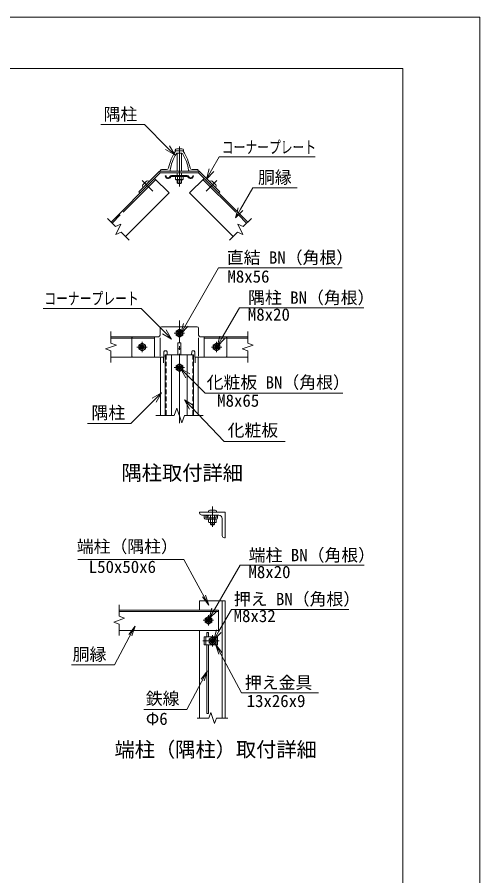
# Model space of a CAD drawing. Units: millimetres, scale not verified. Extents: x -4200 to 4200, y -2970 to 2970.
# Drawn here: x 2400 to 4200, y -370 to 2970 of the extents above; entities that cross this region are included whole.
import ezdxf
from ezdxf.enums import TextEntityAlignment as Align

# ---------------------------------------------------------------- set-up
doc = ezdxf.new("R2010")
doc.units = ezdxf.units.MM
doc.header["$LTSCALE"] = 15
for name, pattern in [('DASHED1', [1.8, 1.2, -0.6]), ('LONG_CHAIN', [21, 18, -1, 1, -1]), ('LONG_DASHED2', [13, 12, -1])]:
    doc.linetypes.add(name, pattern=pattern)
for name, color, linetype, lineweight in [('0-0_D-STR1', 1, 'Continuous', 9), ('0-1_D-BMK', 2, 'LONG_CHAIN', 9), ('0-2_D-STR-DIM', 7, 'Continuous', 9), ('0-6_0', 7, 'Continuous', 9), ('0-8_D-STR3', 3, 'Continuous', 9), ('0-9_D-STR-TXT', 7, 'Continuous', 9), ('0-B_D-TTL', 2, 'Continuous', 9)]:
    doc.layers.add(name, color=color, linetype=linetype, lineweight=lineweight)
doc.layers.add('0-7_D-TTL-TXT', color=7, linetype='Continuous')
doc.styles.add('ＭＳ ゴシック', font='')
doc.styles.get('ＭＳ ゴシック').set_extended_font_data('MS Gothic')

# ---------------------------------------------------------------- blocks, each defined once
blk = doc.blocks.new('MLeader8')
at = {"layer": '0-9_D-STR-TXT'}
blk.add_line((2961.28, 1508.66), (2932.99, 1480.37), dxfattribs=at)
for points in [[(2925.41, 1487.95), (2961.28, 1508.66), (2940.57, 1472.79)], [(2932.99, 1480.37), (2842.78, 1390.15), (2680.37, 1390.15), (2673.17, 1390.15)]]:
    blk.add_lwpolyline(points, dxfattribs=at)
blk = doc.blocks.new('MLeader9')
at = {"layer": '0-9_D-STR-TXT'}
blk.add_line((3051.31, 1481.49), (3078.87, 1452.5), dxfattribs=at)
for points in [[(3071.11, 1445.11), (3051.31, 1481.49), (3086.64, 1459.89)], [(3078.87, 1452.5), (3204.77, 1320.13), (3436.19, 1320.13), (3443.39, 1320.13)]]:
    blk.add_lwpolyline(points, dxfattribs=at)
blk = doc.blocks.new('MLeader10')
at = {"layer": '0-9_D-STR-TXT'}
blk.add_line((3000.88, 1718.09), (2972.6, 1746.38), dxfattribs=at)
for points in [[(2972.6, 1746.38), (2882.38, 1836.59), (2508.17, 1836.59), (2500.97, 1836.59)], [(2980.17, 1753.96), (3000.88, 1718.09), (2965.02, 1738.8)]]:
    blk.add_lwpolyline(points, dxfattribs=at)
blk = doc.blocks.new('MLeader11')
at = {"layer": '0-9_D-STR-TXT'}
blk.add_line((3013.35, 2433.89), (2985.07, 2462.17), dxfattribs=at)
for points in [[(2985.07, 2462.17), (2894.85, 2552.39), (2732.45, 2552.39), (2725.25, 2552.39)], [(2992.64, 2469.75), (3013.35, 2433.89), (2977.49, 2454.59)]]:
    blk.add_lwpolyline(points, dxfattribs=at)
blk = doc.blocks.new('MLeader12')
at = {"layer": '0-9_D-STR-TXT'}
blk.add_line((3136.47, 2339.59), (3156.25, 2374.36), dxfattribs=at)
for points in [[(3156.25, 2374.36), (3185.98, 2426.58), (3551.95, 2426.58), (3559.15, 2426.58)], [(3165.57, 2369.05), (3136.47, 2339.59), (3146.94, 2379.66)]]:
    blk.add_lwpolyline(points, dxfattribs=at)
blk = doc.blocks.new('MLeader13')
at = {"layer": '0-9_D-STR-TXT'}
blk.add_line((3249, 2188.95), (3269, 2223.59), dxfattribs=at)
for points in [[(3269, 2223.59), (3316.71, 2306.23), (3482.47, 2306.23), (3489.67, 2306.23)], [(3278.29, 2218.24), (3249, 2188.95), (3259.72, 2228.95)]]:
    blk.add_lwpolyline(points, dxfattribs=at)
blk = doc.blocks.new('_Open')
at = {"layer": '0-6_0'}
blk.add_line((-15, 2.5), (0, 0), dxfattribs=at)
blk.add_lwpolyline([(-15, -2.5), (0, 0), (-15, 0)], dxfattribs=at)
blk = doc.blocks.new('MLeader16')
at = {"layer": '0-9_D-STR-TXT'}
blk.add_line((3178.06, 1688.88), (3197.96, 1723.57), dxfattribs=at)
for points in [[(3197.96, 1723.57), (3264.77, 1840.05), (3741.16, 1840.05), (3748.36, 1840.05)], [(3207.26, 1718.24), (3178.06, 1688.88), (3188.67, 1728.91)]]:
    blk.add_lwpolyline(points, dxfattribs=at)
blk = doc.blocks.new('MLeader17')
at = {"layer": '0-9_D-STR-TXT'}
blk.add_line((3164.73, 547.14), (3184.78, 581.75), dxfattribs=at)
for points in [[(3184.78, 581.75), (3233.92, 666.56), (3683.69, 666.56), (3690.89, 666.56)], [(3194.06, 576.37), (3164.73, 547.14), (3175.51, 587.12)]]:
    blk.add_lwpolyline(points, dxfattribs=at)
blk = doc.blocks.new('MLeader18')
at = {"layer": '0-9_D-STR-TXT'}
blk.add_line((3147.33, 631.02), (3167.31, 665.68), dxfattribs=at)
for points in [[(3167.31, 665.68), (3267.11, 838.84), (3743.5, 838.84), (3750.7, 838.84)], [(3176.59, 660.32), (3147.33, 631.02), (3158.02, 671.03)]]:
    blk.add_lwpolyline(points, dxfattribs=at)
blk = doc.blocks.new('MLeader21')
at = {"layer": '0-9_D-STR-TXT'}
blk.add_line((3036.57, 1738.15), (3056.36, 1772.91), dxfattribs=at)
for points in [[(3056.36, 1772.91), (3182.83, 1994.99), (3657.01, 1994.99), (3664.21, 1994.99)], [(3065.67, 1767.61), (3036.57, 1738.15), (3047.05, 1778.22)]]:
    blk.add_lwpolyline(points, dxfattribs=at)
blk = doc.blocks.new('MLeader22')
at = {"layer": '0-9_D-STR-TXT'}
blk.add_line((3035.57, 1603.3), (3063.85, 1575.01), dxfattribs=at)
for points in [[(3056.27, 1567.43), (3035.57, 1603.3), (3071.43, 1582.59)], [(3063.85, 1575.01), (3131.77, 1507.09), (3660.42, 1507.09), (3667.62, 1507.09)]]:
    blk.add_lwpolyline(points, dxfattribs=at)

msp = doc.modelspace()

# ---------------------------------------------------------------- linework, layer by layer
at = {"layer": '0-0_D-STR1'}
for p, q in [((3019.91, 2450.35), (3042.19, 2450.35)), ((3022.91, 2441.35), (3038.51, 2441.35)), ((2958.05, 2374.35), (2958.05, 2370.35)), ((2958.05, 2374.35), (2958.05, 2370.35)), ((2981.56, 2377.35), (2961.05, 2377.35)), ((3080.54, 2377.35), (3101.05, 2377.35)), ((3104.05, 2374.35), (3104.05, 2370.35)), ((2934.84, 2342.74), (2765.13, 2173.04)), ((2934.84, 2342.74), (2991.41, 2286.17)), ((2990.11, 2370.35), (2958.05, 2370.35)), ((3071.99, 2370.35), (3104.05, 2370.35)), ((3127.26, 2342.74), (3296.97, 2173.04)), ((2991.41, 2286.17), (2821.7, 2116.47)), ((2764.95, 1726.91), (2934.84, 1726.91)), ((2764.95, 1720.91), (2934.84, 1720.91)), ((2934.84, 1726.91), (2934.84, 1646.91)), ((3127.26, 1726.91), (3127.26, 1646.91)), ((3297.15, 1726.91), (3127.26, 1726.91)), ((3297.15, 1720.91), (3127.26, 1720.91)), ((2764.95, 1646.91), (2934.84, 1646.91)), ((2958.05, 1420.66), (2958.05, 1646.91)), ((2971.05, 1668.66), (2969.55, 1625.66)), ((2983.05, 1668.66), (2983.46, 1656.91)), ((3079.05, 1668.66), (3078.64, 1656.91)), ((3091.05, 1668.66), (3092.55, 1625.66)), ((3104.05, 1420.66), (3104.05, 1646.91)), ((3297.15, 1646.91), (3127.26, 1646.91)), ((3109.9, 1045.09), (3209.9, 1045.09)), ((3109.9, 1042.09), (3109.9, 1045.09)), ((3209.9, 1045.09), (3209.9, 945.09)), ((3184.9, 1033.09), (3118.9, 1033.09)), ((3197.9, 954.09), (3197.9, 1020.09)), ((3209.9, 945.09), (3206.9, 945.09)), ((3109.9, 700.2), (3209.9, 700.2)), ((3109.9, 664.2), (3109.9, 700.2)), ((3197.9, 700.2), (3197.9, 244.08)), ((3209.9, 700.2), (3209.9, 244.08)), ((3183.9, 664.2), (2797.06, 664.2)), ((3183.9, 658.2), (2797.06, 658.2)), ((3183.9, 584.2), (3183.9, 664.2)), ((3183.9, 584.2), (2797.06, 584.2)), ((3109.9, 244.08), (3109.9, 584.2))]:
    msp.add_line(p, q, dxfattribs=at)
at = {"layer": '0-0_D-STR1', "linetype": 'LONG_DASHED2'}
for p, q in [((2939.08, 2338.5), (2769.38, 2168.79)), ((3123.02, 2338.5), (3292.73, 2168.79))]:
    msp.add_line(p, q, dxfattribs=at)
at = {"layer": '0-0_D-STR1'}
msp.add_lwpolyline([(3127.26, 2342.74), (3070.7, 2286.17), (3240.4, 2116.47)], dxfattribs=at)
for centre, radius, start, end in [((3166.97, 2348.65), 181, 146.67148, 168.8028), ((3161.05, 2348.75), 168, 147.4916, 171.15527), ((3019.91, 2445.35), 5, 90, 146.67148), ((3023.59, 2436.35), 5, 90, 147.4916), ((3038.51, 2436.35), 5, 32.5084, 90), ((3042.19, 2445.35), 5, 33.32852, 90), ((2901.05, 2348.75), 168, 8.84473, 32.5084), ((2895.14, 2348.65), 181, 11.1972, 33.32852), ((2961.05, 2374.35), 3, 90, 180), ((2981.56, 2385.35), 8, 270, 348.8028), ((2990.11, 2375.35), 5, 270, 351.15527), ((3071.99, 2375.35), 5, 188.84473, 270), ((3080.54, 2385.35), 8, 191.1972, 270), ((3101.05, 2374.35), 3, 0, 90), ((2977.05, 1666.16), 6.5, 22.61986, 157.38014), ((3085.05, 1666.16), 6.5, 22.61986, 157.38014), ((3118.9, 1042.09), 9, 180, 270), ((3184.9, 1020.09), 13, 360, 90), ((3206.9, 954.09), 9, 180, 270)]:
    msp.add_arc(centre, radius, start, end, dxfattribs=at)
at = {"layer": '0-1_D-BMK'}
for p, q in [((3031.05, 2467.1), (3031.05, 2310.71)), ((2885.81, 2335.21), (2927.3, 2293.71)), ((3176.3, 2335.21), (3134.8, 2293.71)), ((3031.05, 1390.66), (3031.05, 1789.64)), ((3051.05, 1740.91), (3011.05, 1740.91)), ((2886.05, 1706.91), (2886.05, 1666.91)), ((3176.05, 1706.91), (3176.05, 1666.91)), ((2906.05, 1686.91), (2866.05, 1686.91)), ((3156.05, 1686.91), (3196.05, 1686.91)), ((3051.05, 1606.91), (3011.05, 1606.91)), ((3159.9, 988.09), (3159.9, 1066.16)), ((3143.9, 604.2), (3143.9, 644.2)), ((3163.9, 624.2), (3123.9, 624.2)), ((3185.9, 544.2), (3121.9, 544.2)), ((3159.9, 566.2), (3159.9, 522.2))]:
    msp.add_line(p, q, dxfattribs=at)
at = {"layer": '0-2_D-STR-DIM'}
for p, q in [((2750.99, 2187.18), (2782.53, 2155.63)), ((3311.11, 2187.18), (3279.57, 2155.63)), ((2782.53, 2155.63), (2802.93, 2165.14)), ((2802.93, 2165.14), (2783.91, 2124.36)), ((2783.91, 2124.36), (2804.3, 2133.87)), ((2804.3, 2133.87), (2835.84, 2102.33)), ((3257.8, 2133.87), (3226.26, 2102.33)), ((2764.95, 1747.17), (2764.95, 1702.56)), ((3297.15, 1747.17), (3297.15, 1702.56)), ((2764.95, 1671.78), (2764.95, 1627.17)), ((3318.3, 1694.86), (3276.01, 1679.47)), ((3276.01, 1679.47), (3297.15, 1671.78)), ((3297.15, 1702.56), (3318.3, 1694.86)), ((3297.15, 1671.78), (3297.15, 1627.17)), ((2939.05, 1420.66), (3010.53, 1420.66)), ((3051.57, 1420.66), (3123.05, 1420.66)), ((2797.06, 684.46), (2797.06, 639.86)), ((2797.06, 639.86), (2818.2, 632.16)), ((2818.2, 632.16), (2775.91, 616.77)), ((2775.91, 616.77), (2797.06, 609.07)), ((2797.06, 609.07), (2797.06, 564.46)), ((3099.9, 244.08), (3145.25, 244.08)), ((3152.94, 265.22), (3145.25, 244.08)), ((3168.33, 222.94), (3152.94, 265.22)), ((3176.03, 244.08), (3168.33, 222.94)), ((3176.03, 244.08), (3219.9, 244.08))]:
    msp.add_line(p, q, dxfattribs=at)
for points in [[(3279.57, 2155.63), (3259.18, 2165.14), (3278.2, 2124.36), (3257.8, 2133.87)], [(2764.95, 1702.56), (2786.09, 1694.86), (2743.81, 1679.47), (2764.95, 1671.78)], [(3010.53, 1420.66), (3020.79, 1448.85), (3041.31, 1392.46), (3051.57, 1420.66)]]:
    msp.add_lwpolyline(points, dxfattribs=at)
at = {"layer": '0-8_D-STR3'}
for p, q in [((3015.05, 2452.35), (3015.05, 2450.35)), ((3047.05, 2450.35), (3015.05, 2450.35)), ((3041.05, 2458.35), (3021.05, 2458.35)), ((3023.05, 2441.33), (3023.05, 2370.35)), ((3039.05, 2441.33), (3039.05, 2370.35)), ((3047.05, 2452.35), (3047.05, 2450.35)), ((2953.4, 2370.35), (2873.74, 2290.7)), ((2956.05, 2363.95), (2878.27, 2286.17)), ((2956.05, 2363.95), (3106.05, 2363.95)), ((2979.25, 2353.15), (2976.05, 2352.72)), ((3000.52, 2353.95), (3061.59, 2353.95)), ((3000.53, 2350.75), (3061.58, 2350.75)), ((3016.04, 2350.75), (3016.04, 2339.2)), ((3016.04, 2350.75), (3046.06, 2350.75)), ((3016.04, 2339.2), (3018.55, 2337.75)), ((3018.55, 2337.75), (3043.55, 2337.75)), ((3023.05, 2363.95), (3023.05, 2353.95)), ((3023.05, 2337.75), (3023.05, 2324.75)), ((3023.55, 2350.75), (3023.55, 2339.2)), ((3024.55, 2337.75), (3024.55, 2324.75)), ((3037.55, 2337.75), (3037.55, 2324.75)), ((3038.56, 2350.75), (3038.56, 2339.2)), ((3039.05, 2363.95), (3039.05, 2353.95)), ((3039.05, 2337.75), (3039.05, 2324.75)), ((3046.06, 2339.2), (3043.55, 2337.75)), ((3046.06, 2350.75), (3046.06, 2339.2)), ((3082.85, 2353.15), (3086.05, 2352.72)), ((3106.05, 2363.95), (3183.83, 2286.17)), ((2903.44, 2331.71), (2889.3, 2317.57)), ((2889.3, 2309.08), (2890.72, 2307.67)), ((2911.93, 2331.71), (2913.34, 2330.3)), ((3036.65, 2322.35), (3025.45, 2322.35)), ((3039.05, 2324.75), (3036.65, 2322.35)), ((3150.18, 2331.71), (3148.76, 2330.3)), ((3158.66, 2331.71), (3172.8, 2317.57)), ((3172.8, 2309.08), (3171.39, 2307.67)), ((2878.27, 2286.17), (2873.74, 2290.7)), ((3183.83, 2286.17), (3188.36, 2290.7)), ((2956.05, 1759.91), (2956.05, 1732.91)), ((2962.05, 1765.91), (3100.05, 1765.91)), ((3106.05, 1759.91), (3106.05, 1732.91)), ((2852.05, 1726.91), (2950.05, 1726.91)), ((2956.05, 1650.91), (2956.05, 1722.91)), ((3106.05, 1650.91), (3106.05, 1723.1)), ((3112.05, 1726.91), (3210.05, 1726.91)), ((2886.05, 1701.92), (2873.05, 1694.41)), ((2873.05, 1694.41), (2873.05, 1679.4)), ((2873.05, 1679.4), (2886.05, 1671.89)), ((2899.05, 1694.41), (2886.05, 1701.92)), ((2886.05, 1671.89), (2899.05, 1679.4)), ((2899.05, 1679.4), (2899.05, 1694.41)), ((3037.05, 1680.25), (3025.05, 1680.25)), ((3037.05, 1702.91), (3037.05, 1658.85)), ((2852.05, 1646.91), (2970.29, 1646.91)), ((2976.05, 1656.91), (2976.05, 1420.66)), ((3086.05, 1656.91), (2976.05, 1656.91)), ((3001.05, 1656.91), (3001.05, 1420.66)), ((3061.05, 1656.91), (3061.05, 1420.66)), ((3086.05, 1656.91), (3086.05, 1420.66)), ((3091.81, 1646.91), (3210.05, 1646.91)), ((3031.05, 1621.92), (3018.05, 1614.41)), ((3018.05, 1614.41), (3018.05, 1599.4)), ((3044.05, 1614.41), (3031.05, 1621.92)), ((3044.05, 1599.4), (3044.05, 1614.41)), ((3018.05, 1599.4), (3031.05, 1591.89)), ((3031.05, 1591.89), (3044.05, 1599.4)), ((3143.9, 1047.09), (3143.9, 1045.09)), ((3169.9, 1053.09), (3149.9, 1053.09)), ((3175.9, 1047.09), (3175.9, 1045.09)), ((3127.9, 1023.09), (3127.9, 1033.09)), ((3127.9, 1033.09), (3133.9, 1033.09)), ((3133.9, 1024.09), (3133.9, 1033.09)), ((3133.9, 1017.09), (3173.9, 1017.09)), ((3134.9, 1023.09), (3172.9, 1023.09)), ((3144.89, 1017.09), (3144.89, 1005.54)), ((3144.89, 1017.09), (3174.91, 1017.09)), ((3144.89, 1005.54), (3147.4, 1004.09)), ((3147.4, 1004.09), (3172.4, 1004.09)), ((3150.9, 1017.09), (3150.9, 1023.09)), ((3151.9, 1023.09), (3151.9, 1033.09)), ((3151.9, 1004.09), (3151.9, 997.49)), ((3152.39, 1017.09), (3152.39, 1005.54)), ((3153.4, 1004.09), (3153.4, 995.99)), ((3166.4, 1004.09), (3166.4, 995.99)), ((3167.41, 1017.09), (3167.41, 1005.54)), ((3167.9, 1023.09), (3167.9, 1033.09)), ((3167.9, 1004.09), (3167.9, 997.49)), ((3168.9, 1017.09), (3168.9, 1023.09)), ((3174.91, 1005.54), (3172.4, 1004.09)), ((3173.9, 1024.09), (3173.9, 1033.09)), ((3173.9, 1033.09), (3179.9, 1033.09)), ((3174.91, 1017.09), (3174.91, 1005.54)), ((3179.9, 1023.09), (3179.9, 1033.09)), ((3165.5, 995.09), (3154.3, 995.09)), ((3167.9, 997.49), (3165.5, 995.09)), ((3143.9, 639.22), (3130.9, 631.71)), ((3156.9, 631.71), (3143.9, 639.22)), ((3130.9, 631.71), (3130.9, 616.7)), ((3130.9, 616.7), (3143.9, 609.19)), ((3143.9, 609.19), (3156.9, 616.7)), ((3156.9, 616.7), (3156.9, 631.71)), ((3137.9, 560.2), (3137.9, 576.7)), ((3144.3, 560.2), (3144.3, 576.7)), ((3127.9, 560.2), (3127.9, 528.2)), ((3133.9, 560.2), (3133.9, 528.2)), ((3159.9, 559.22), (3146.9, 551.71)), ((3146.9, 551.71), (3146.9, 536.7)), ((3146.9, 536.7), (3159.9, 529.19)), ((3172.9, 551.71), (3159.9, 559.22)), ((3159.9, 529.19), (3172.9, 536.7)), ((3172.9, 536.7), (3172.9, 551.71)), ((3173.9, 560.2), (3173.9, 528.2)), ((3127.9, 528.2), (3179.9, 528.2)), ((3137.9, 261.75), (3137.9, 528.2)), ((3144.3, 261.75), (3144.3, 528.2))]:
    msp.add_line(p, q, dxfattribs=at)
at = {"layer": '0-8_D-STR3', "linetype": 'LONG_DASHED2'}
for p, q in [((2846.05, 1720.91), (2846.05, 1652.91)), ((3216.05, 1720.91), (3216.05, 1652.91))]:
    msp.add_line(p, q, dxfattribs=at)
at = {"layer": '0-8_D-STR3', "linetype": 'DASHED1'}
for p, q in [((2979.25, 1656.91), (2979.25, 1420.66)), ((3082.85, 1656.91), (3082.85, 1420.66))]:
    msp.add_line(p, q, dxfattribs=at)
at = {"layer": '0-8_D-STR3'}
for points in [[(2956.05, 2363.95), (2953.4, 2370.35), (3108.7, 2370.35)], [(3106.05, 2363.95), (3108.7, 2370.35), (3188.36, 2290.7)], [(3039.05, 2324.75), (3023.05, 2324.75), (3025.45, 2322.35)], [(3037.05, 1702.91), (3025.05, 1702.91), (3025.05, 1658.85)], [(3167.9, 997.49), (3151.9, 997.49), (3154.3, 995.09)], [(3127.9, 560.2), (3179.9, 560.2), (3179.9, 528.2)]]:
    msp.add_lwpolyline(points, dxfattribs=at)
for points in [[(3044.05, 1748.41), (3031.05, 1755.92), (3018.05, 1748.41), (3018.05, 1733.4), (3031.05, 1725.89), (3044.05, 1733.4)], [(3163.05, 1694.41), (3176.05, 1701.92), (3189.05, 1694.41), (3189.05, 1679.4), (3176.05, 1671.89), (3163.05, 1679.4)]]:
    msp.add_lwpolyline(points, close=True, dxfattribs=at)
for centre, radius in [((3031.05, 1740.91), 12.5), ((3031.05, 1740.91), 8), ((3031.05, 1740.91), 5.6), ((2886.05, 1686.91), 12.5), ((2886.05, 1686.91), 8), ((2886.05, 1686.91), 5.6), ((3176.05, 1686.91), 12.5), ((3176.05, 1686.91), 8), ((3176.05, 1686.91), 5.6), ((3031.05, 1606.91), 12.5), ((3031.05, 1606.91), 8), ((3031.05, 1606.91), 5.6), ((3141.1, 1029.89), 3.2), ((3143.9, 624.2), 12.5), ((3143.9, 624.2), 8), ((3143.9, 624.2), 5.6), ((3159.9, 544.2), 12.5), ((3159.9, 544.2), 8), ((3159.9, 544.2), 5.6)]:
    msp.add_circle(centre, radius, dxfattribs=at)
for centre, radius, start, end in [((3021.05, 2452.35), 6, 90, 180), ((3041.05, 2452.35), 6, 0, 90), ((2987.25, 2353.15), 11.21, 182.19864, 337.12847), ((2987.25, 2353.15), 8, 180, 337.11462), ((3000.52, 2347.55), 6.4, 90, 157.11462), ((3000.53, 2347.55), 3.2, 90, 157.12847), ((3019.79, 2344.69), 6.64, 235.61585, 304.38416), ((3031.05, 2362.88), 24.84, 252.4121, 287.5879), ((3042.31, 2344.69), 6.64, 235.61586, 304.38414), ((3061.58, 2347.55), 3.2, 22.87153, 90), ((3061.59, 2347.55), 6.4, 22.88538, 90), ((3074.86, 2353.15), 11.21, 202.87153, 357.80136), ((3074.85, 2353.15), 8, 202.88538, 0), ((2893.54, 2313.33), 6, 135, 225), ((2907.69, 2327.47), 6, 45, 135), ((3154.42, 2327.47), 6, 45, 135), ((3168.56, 2313.33), 6, 315, 45), ((2962.05, 1759.91), 6, 90, 180), ((3100.05, 1759.91), 6, 0, 90), ((2950.05, 1732.91), 6, 270, 0), ((3112.05, 1732.91), 6, 180, 270), ((3149.9, 1047.09), 6, 90, 180), ((3169.9, 1047.09), 6, 0, 90), ((3133.9, 1023.09), 6, 180, 270), ((3134.9, 1024.09), 1, 180, 270), ((3148.64, 1011.03), 6.64, 235.61585, 304.38416), ((3159.9, 1029.22), 24.84, 252.4121, 287.5879), ((3171.16, 1011.03), 6.64, 235.61586, 304.38414), ((3172.9, 1024.09), 1, 270, 0), ((3173.9, 1023.09), 6, 270, 0), ((3139.5, 574.87), 2.43, 48.88791, 131.11209), ((3139.5, 578.54), 2.43, 228.88791, 311.11209), ((3142.7, 574.87), 2.43, 48.88791, 131.11209), ((3139.5, 263.59), 2.43, 228.88791, 311.11209), ((3142.7, 259.92), 2.43, 48.88791, 131.11209), ((3142.7, 263.59), 2.43, 228.88791, 311.11209)]:
    msp.add_arc(centre, radius, start, end, dxfattribs=at)
at = {"layer": '0-8_D-STR3', "linetype": 'LONG_DASHED2'}
for centre, start, end in [((2852.05, 1720.91), 90, 180), ((3210.05, 1720.91), 0, 90), ((2852.05, 1652.91), 180, 270), ((3210.05, 1652.91), 270, 0)]:
    msp.add_arc(centre, 6, start, end, dxfattribs=at)
at = {"layer": '0-9_D-STR-TXT'}
for points in [[(2635.69, 860.15), (3048.36, 860.15), (3144.69, 684.81)], [(2611.33, 451.05), (2779, 451.05), (2857.98, 599.96)], [(3571.81, 341.65), (3272.47, 341.65), (3173.2, 529.02)], [(2892.47, 277.19), (3060.15, 277.19), (3139.12, 426.1)]]:
    msp.add_lwpolyline(points, dxfattribs=at)
at = {"layer": '0-B_D-TTL', "color": 7}
msp.add_lwpolyline([(-4199.81, -2970.19), (4200.19, -2970.19), (4200.19, 2969.81), (-4199.81, 2969.81)], close=True, dxfattribs=at)
at = {"layer": '0-B_D-TTL'}
msp.add_lwpolyline([(-3899.81, 2769.81), (3900.19, 2769.81), (3900.19, -2770.19), (-3899.81, -2770.19)], close=True, dxfattribs=at)

# ---------------------------------------------------------------- block references
at = {"layer": '0-9_D-STR-TXT'}
for name in ['MLeader11', 'MLeader12', 'MLeader13', 'MLeader21', 'MLeader16', 'MLeader10', 'MLeader22', 'MLeader8', 'MLeader9', 'MLeader18', 'MLeader17']:
    msp.add_blockref(name, (0, 0), dxfattribs=at)
at = {"layer": '0-9_D-STR-TXT', "xscale": 2.666667, "yscale": 2.666667}
for p, rotation in [((3145.65, 683.05), 298.78475), ((2858.91, 601.72), 62.05959), ((3172.26, 530.79), 117.91483), ((3140.06, 427.86), 62.05959)]:
    msp.add_blockref('_Open', p, dxfattribs=dict(at, rotation=rotation))

# ---------------------------------------------------------------- texts
at = {"layer": '0-7_D-TTL-TXT', "style": 'ＭＳ ゴシック'}
for s, p in [('隅柱取付詳細', (2805.97, 1151.5)), ('端柱（隅柱）取付詳細', (2778.7, 75.58))]:
    msp.add_text(s, height=57.73, dxfattribs=at).set_placement(p, align=Align.BOTTOM_LEFT)
at = {"layer": '0-9_D-STR-TXT', "style": 'ＭＳ ゴシック'}
for s, p in [('隅柱', (2736.14, 2554.04)), ('胴縁', (3337.02, 2308.46)), ('直結 BN（角根）', (3215.74, 1996.54)), ('M8x56', (3218.16, 1923.03)), ('隅柱 BN（角根）', (3298.54, 1840.67)), ('M8x20', (3297.69, 1774.98)), ('化粧板 BN（角根）', (3137.38, 1511.11)), ('M8x65', (3178.3, 1440.31)), ('隅柱', (2689.11, 1393.08)), ('化粧板', (3218.78, 1324.91)), ('端柱（隅柱）', (2631.88, 872.74)), ('端柱 BN（角根）', (3300.88, 839.45)), ('L50x50x6', (2678.53, 793.88)), ('M8x20', (3300.03, 773.76)), ('押え BN（角根）', (3243.14, 668.48)), ('M8x32', (3242.29, 602.79)), ('胴縁', (2616.09, 453.42)), ('押え金具', (3286.05, 343.45)), ('鉄線', (2900.45, 281.59)), ('13x26x9', (3292.89, 272.27)), ('Φ6', (2900.45, 202.91))]:
    msp.add_text(s, height=48.06, dxfattribs=at).set_placement(p, align=Align.BOTTOM_LEFT)
at = {"layer": '0-9_D-STR-TXT', "style": 'ＭＳ ゴシック', "width": 0.7}
for p in [(3196.26, 2425.61), (2505.73, 1837.27)]:
    msp.add_text('コーナープレート', height=48.06, dxfattribs=at).set_placement(p, align=Align.BOTTOM_LEFT)

doc.saveas('drawing.dxf')
